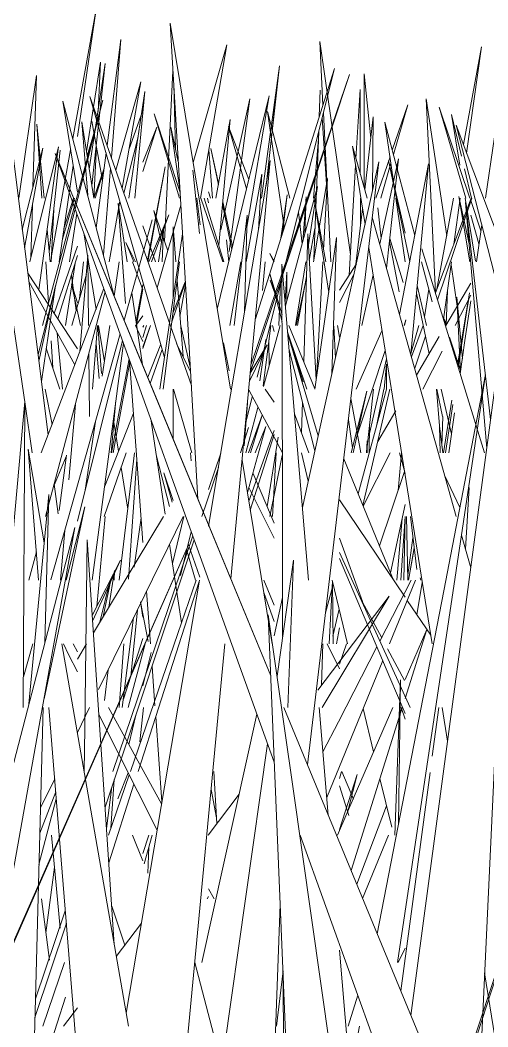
# Model space of a CAD drawing. Header units: millimetres. Extents: x -10020 to 20888, y -4665 to 12339.
# Drawn here: x 1894.21 to 1914.47, y 3072 to 3115.61 of the extents above; entities that cross this region are included whole.
import ezdxf

# ---------------------------------------------------------------- set-up
doc = ezdxf.new("R2010")
doc.units = ezdxf.units.MM
doc.layers.add('G-IMPT', color=8, linetype='Continuous', lineweight=9)

# ---------------------------------------------------------------- blocks, each defined once
blk = doc.blocks.new('Grass Array - 25_dwg-439225-West')
at = {"layer": 'G-IMPT'}
for p, q in [((1905.751, 3105.236), (1908.477, 3113.255)), ((1905.769, 3105.142), (1908.477, 3113.255)), ((1899.724, 3105.197), (1900.485, 3109.254)), ((1899.742, 3105.148), (1900.485, 3109.254)), ((1899.228, 3102.551), (1899.528, 3104.148)), ((1899.248, 3102.42), (1899.528, 3103.966))]:
    blk.add_line(p, q, dxfattribs=at)
blk = doc.blocks.new('Grass Array - 25_dwg-V17-West')
at = {"layer": 'G-IMPT'}
for p, q in [((1900.705, 3115.485), (1903.316, 3099.624)), ((1900.705, 3115.485), (1901.409, 3103.455)), ((1893.231, 3115.046), (1895.419, 3097.643)), ((1898.575, 3114.772), (1897.974, 3110.189)), ((1898.575, 3114.772), (1898.158, 3109.664)), ((1901.699, 3109.448), (1903.16, 3114.546)), ((1902.015, 3107.901), (1903.16, 3114.546)), ((1914.193, 3114.454), (1913.415, 3110.219)), ((1914.193, 3114.454), (1913.552, 3109.854)), ((1904.214, 3100.712), (1908.477, 3113.255)), ((1904.398, 3102.668), (1907.827, 3113.517)), ((1904.605, 3101.655), (1908.477, 3113.255)), ((1904.886, 3101.782), (1907.827, 3113.517)), ((1914.374, 3107.901), (1915.144, 3113.221)), ((1900.46, 3100.997), (1897.231, 3112.309)), ((1901.624, 3099.781), (1897.231, 3112.309)), ((1898.917, 3107.901), (1899.609, 3112.525)), ((1899.177, 3107.901), (1899.609, 3112.525)), ((1902.746, 3103.091), (1905.001, 3112.331)), ((1904.023, 3106.641), (1905.001, 3112.331)), ((1894.981, 3101.13), (1897.785, 3112.144)), ((1895.169, 3102.383), (1897.785, 3112.144)), ((1898.282, 3103.659), (1896.058, 3112.109)), ((1896.687, 3108.155), (1896.058, 3112.109)), ((1913.515, 3107.901), (1912.368, 3111.849)), ((1913.694, 3107.901), (1912.368, 3111.849)), ((1895.143, 3107.901), (1894.934, 3111.113)), ((1895.244, 3107.901), (1894.934, 3111.113)), ((1896.885, 3111.201), (1897.133, 3108.026)), ((1896.885, 3111.201), (1897.399, 3107.901)), ((1897.399, 3107.901), (1896.885, 3111.201)), ((1894.418, 3098.979), (1892.766, 3110.185)), ((1894.62, 3105.142), (1895.871, 3110.12)), ((1895.013, 3103.925), (1895.871, 3110.12)), ((1909.236, 3107.901), (1908.606, 3110.147)), ((1909.149, 3106.755), (1908.606, 3110.147)), ((1894.301, 3106.537), (1895.186, 3110.061)), ((1894.4, 3105.745), (1895.186, 3110.061)), ((1895.468, 3105.582), (1895.937, 3109.979)), ((1895.73, 3109.842), (1905.208, 3083.471)), ((1895.73, 3109.842), (1900.184, 3099.047)), ((1905.067, 3087.21), (1895.73, 3109.842)), ((1897.93, 3109.858), (1897.505, 3106.613)), ((1897.844, 3109.195), (1897.4, 3107.901)), ((1897.4, 3107.901), (1897.844, 3109.195)), ((1898.12, 3109.194), (1897.814, 3105.44)), ((1899.724, 3105.197), (1900.485, 3109.254)), ((1899.742, 3105.148), (1900.485, 3109.254)), ((1903.169, 3098.44), (1905.044, 3109.533)), ((1903.337, 3091.404), (1905.044, 3109.533)), ((1906.656, 3083.358), (1909.75, 3109.472)), ((1907.343, 3098.59), (1909.75, 3109.472)), ((1909.792, 3105.92), (1910.606, 3109.607)), ((1910.087, 3104.868), (1910.606, 3109.607)), ((1911.09, 3105.142), (1910.164, 3109.534)), ((1910.889, 3106.382), (1910.164, 3109.534)), ((1910.649, 3102.863), (1911.899, 3109.391)), ((1911.131, 3101.144), (1911.899, 3109.391)), ((1897.832, 3109.104), (1897.459, 3107.901)), ((1903.999, 3105.142), (1904.68, 3108.938)), ((1904.537, 3106.531), (1904.68, 3108.938)), ((1906.91, 3105.142), (1907.525, 3108.76)), ((1907.352, 3105.669), (1907.525, 3108.76)), ((1905.702, 3103.244), (1907.096, 3108.407)), ((1906.696, 3105.878), (1907.096, 3108.407)), ((1902.989, 3105.142), (1902.029, 3107.901)), ((1905.504, 3106.168), (1905.782, 3108.04)), ((1905.572, 3106.384), (1905.782, 3108.04)), ((1912.203, 3103.793), (1913.751, 3107.901)), ((1912.989, 3107.901), (1912.263, 3103.953)), ((1912.295, 3103.491), (1913.779, 3107.901)), ((1913.279, 3107.901), (1913.002, 3105.912)), ((1913.693, 3105.142), (1913.209, 3107.971)), ((1913.66, 3105.919), (1913.209, 3107.971)), ((1898.837, 3105.142), (1898.453, 3107.682)), ((1898.771, 3103.337), (1898.453, 3107.682)), ((1900.141, 3104.011), (1901.167, 3107.591)), ((1907.575, 3103.817), (1906.948, 3107.872)), ((1907.449, 3105.142), (1906.948, 3107.872)), ((1914.587, 3098.306), (1913.505, 3107.711)), ((1914.422, 3097.071), (1913.505, 3107.711)), ((1914.169, 3106.487), (1913.729, 3107.796)), ((1899.787, 3105.142), (1900.652, 3107.176)), ((1899.895, 3105.142), (1900.652, 3107.176)), ((1900.602, 3105.622), (1900.004, 3107.365)), ((1900.328, 3105.968), (1900.004, 3107.365)), ((1903.482, 3102.383), (1904.036, 3107.171)), ((1903.931, 3102.947), (1904.036, 3107.171)), ((1913.105, 3094.106), (1909.466, 3107.08)), ((1914.088, 3105.929), (1913.729, 3107.164)), ((1899.931, 3106.958), (1898.709, 3102.622)), ((1900.835, 3103.576), (1900.831, 3106.659)), ((1900.948, 3105.142), (1900.831, 3106.659)), ((1913.974, 3105.142), (1914.205, 3106.74)), ((1895.511, 3105.142), (1895.376, 3106.544)), ((1897.494, 3103.085), (1896.966, 3106.403)), ((1900.208, 3105.142), (1900.413, 3106.556)), ((1900.26, 3099.624), (1901.239, 3106.357)), ((1900.356, 3105.142), (1900.413, 3106.556)), ((1906.492, 3100.827), (1906.669, 3106.353)), ((1907.034, 3100.048), (1906.669, 3106.353)), ((1906.973, 3099.624), (1907.916, 3106.195)), ((1907.718, 3100.288), (1907.916, 3106.195)), ((1896.687, 3105.823), (1895.686, 3102.901)), ((1895.686, 3102.901), (1896.687, 3105.823)), ((1899.209, 3105.142), (1898.789, 3105.98)), ((1899.132, 3105.142), (1898.789, 3105.98)), ((1903.25, 3105.142), (1903.154, 3106.1)), ((1910.395, 3098.968), (1909.309, 3105.753)), ((1911.616, 3105.712), (1914.321, 3096.865)), ((1896.687, 3105.414), (1895.837, 3102.671)), ((1896.791, 3101.241), (1897.146, 3105.435)), ((1897.171, 3102.383), (1897.146, 3105.435)), ((1895.436, 3103.381), (1895.322, 3105.142)), ((1898.282, 3103.657), (1898.504, 3105.142)), ((1900.401, 3099.624), (1901.113, 3105.142)), ((1903.291, 3102.383), (1903.765, 3105.142)), ((1905.55, 3105.047), (1906.702, 3091.347)), ((1905.55, 3105.047), (1905.569, 3094.911)), ((1906.144, 3102.383), (1906.58, 3105.142)), ((1907.04, 3100.091), (1907.323, 3105.142)), ((1908.049, 3103.918), (1908.774, 3105.06)), ((1912.894, 3105.142), (1912.548, 3102.663)), ((1894.538, 3104.647), (1896.687, 3101.377)), ((1905.554, 3102.851), (1905.024, 3104.62)), ((1905.555, 3102.538), (1905.024, 3104.62)), ((1905.688, 3103.406), (1905.765, 3104.692)), ((1905.756, 3103.443), (1905.765, 3104.692)), ((1908.049, 3103.384), (1908.678, 3104.627)), ((1909.011, 3102.383), (1909.497, 3104.582)), ((1894.584, 3104.286), (1896.575, 3100.674)), ((1895.727, 3104.063), (1895.017, 3100.841)), ((1895.122, 3096.865), (1897.836, 3103.982)), ((1895.739, 3104.111), (1895.127, 3099.964)), ((1896.687, 3103.374), (1896.426, 3104.197)), ((1896.826, 3102.383), (1896.426, 3104.197)), ((1899.228, 3102.551), (1899.528, 3104.148)), ((1899.248, 3102.42), (1899.528, 3103.966)), ((1901.363, 3104.233), (1900.778, 3102.55)), ((1901.361, 3104.272), (1900.825, 3102.913)), ((1900.825, 3102.913), (1901.361, 3104.272)), ((1901.265, 3101.043), (1901.01, 3104.344)), ((1901.131, 3102.768), (1901.368, 3104.145)), ((1905.208, 3103.858), (1905.043, 3104.348)), ((1905.411, 3102.383), (1905.492, 3104.203)), ((1911.809, 3102.383), (1911.409, 3104.122)), ((1913.729, 3104.225), (1912.648, 3102.383)), ((1895.312, 3094.106), (1897.888, 3103.838)), ((1899.511, 3100.678), (1899.04, 3103.797)), ((1911.93, 3101.161), (1911.377, 3103.784)), ((1911.722, 3102.761), (1911.918, 3103.954)), ((1913.729, 3103.699), (1913.058, 3102.383)), ((1913.366, 3100.943), (1913.133, 3103.615)), ((1913.28, 3100.349), (1913.133, 3103.615)), ((1913.161, 3100.66), (1913.673, 3103.806)), ((1913.19, 3100.565), (1913.673, 3103.806)), ((1901.912, 3094.859), (1901.409, 3103.455)), ((1913.481, 3101.742), (1913.729, 3103.453)), ((1912.658, 3102.383), (1912.595, 3102.669)), ((1912.672, 3102.383), (1912.595, 3102.669)), ((1897.564, 3102.383), (1897.339, 3099.624)), ((1897.573, 3102.383), (1897.735, 3100.311)), ((1897.856, 3100.811), (1897.606, 3102.383)), ((1897.763, 3100.191), (1898.091, 3102.383)), ((1899.528, 3101.685), (1899.21, 3102.383)), ((1899.528, 3101.872), (1899.674, 3102.383)), ((1899.528, 3101.452), (1899.849, 3102.383)), ((1899.528, 3101.383), (1899.857, 3102.383)), ((1901.577, 3100.58), (1901.162, 3102.369)), ((1904.733, 3099.766), (1905.065, 3102.383)), ((1904.754, 3099.735), (1905.469, 3102.383)), ((1905.136, 3102.383), (1905.208, 3102.127)), ((1906.977, 3099.648), (1905.852, 3102.383)), ((1908.049, 3101.877), (1907.956, 3102.383)), ((1910.842, 3102.383), (1910.911, 3102.634)), ((1910.853, 3102.383), (1910.911, 3102.634)), ((1911.133, 3101.165), (1911.476, 3102.383)), ((1911.141, 3072.488), (1915.131, 3102.383)), ((1911.163, 3101.033), (1911.672, 3102.383)), ((1898.54, 3102.024), (1895.534, 3091.364)), ((1896.044, 3099.624), (1895.808, 3102.065)), ((1904.886, 3101.782), (1904.476, 3100.148)), ((1904.585, 3099.986), (1904.852, 3101.782)), ((1906.635, 3099.624), (1905.797, 3102.11)), ((1907.126, 3097.61), (1905.805, 3102.015)), ((1908.766, 3099.624), (1909.884, 3102.16)), ((1911.301, 3100.538), (1911.769, 3101.927)), ((1912.369, 3101.909), (1911.386, 3100.235)), ((1895.341, 3101.41), (1895.919, 3099.624)), ((1895.621, 3100.546), (1895.544, 3101.726)), ((1896.687, 3093.909), (1898.644, 3101.735)), ((1897.333, 3091.347), (1898.685, 3101.621)), ((1897.5, 3101.593), (1897.624, 3100.087)), ((1900.296, 3101.572), (1899.732, 3100.142)), ((1899.732, 3100.142), (1900.296, 3101.572)), ((1900.36, 3101.347), (1899.846, 3099.867)), ((1901.588, 3100.398), (1900.988, 3101.594)), ((1903.256, 3100.427), (1903.014, 3101.629)), ((1904.144, 3099.974), (1904.913, 3101.542)), ((1904.177, 3100.325), (1904.913, 3101.542)), ((1904.605, 3101.655), (1904.183, 3100.391)), ((1906.463, 3099.938), (1905.996, 3101.445)), ((1913.481, 3101.742), (1913.272, 3100.296)), ((1897.205, 3098.448), (1897.182, 3101.168)), ((1898.469, 3098.504), (1898.927, 3100.947)), ((1906.98, 3096.95), (1905.862, 3101.332)), ((1908.82, 3097.678), (1910.022, 3101.298)), ((1912.495, 3101.277), (1911.652, 3099.624)), ((1898.242, 3096.865), (1898.956, 3100.809)), ((1899.222, 3097.165), (1898.951, 3100.882)), ((1910.559, 3074.793), (1914.376, 3100.256)), ((1912.562, 3090.891), (1914.376, 3100.256)), ((1895.284, 3099.624), (1895.594, 3098.102)), ((1900.842, 3097.451), (1900.84, 3099.624)), ((1900.852, 3099.624), (1901.639, 3096.865)), ((1905.208, 3099.059), (1904.829, 3099.624)), ((1908.849, 3095.099), (1910.087, 3099.624)), ((1909.061, 3094.583), (1910.219, 3099.624)), ((1909.211, 3096.865), (1909.513, 3099.624)), ((1912.38, 3098.036), (1912.246, 3099.624)), ((1912.503, 3098.445), (1912.255, 3099.624)), ((1912.892, 3097.673), (1912.443, 3099.624)), ((1904.264, 3099.301), (1903.97, 3098.129)), ((1905.572, 3096.865), (1904.108, 3099.591)), ((1908.969, 3096.865), (1908.536, 3099.224)), ((1908.55, 3096.865), (1909.229, 3099.54)), ((1908.63, 3096.865), (1909.229, 3099.54)), ((1893.593, 3089.888), (1894.414, 3099.098)), ((1894.342, 3085.829), (1894.414, 3099.098)), ((1894.418, 3098.979), (1894.729, 3096.865)), ((1896.322, 3095.693), (1896.598, 3098.965)), ((1898.147, 3096.865), (1898.359, 3099.145)), ((1905.067, 3087.21), (1900.184, 3099.047)), ((1903.913, 3097.172), (1904.055, 3099.026)), ((1903.979, 3096.865), (1904.512, 3098.838)), ((1906.393, 3097.741), (1906.436, 3099.084)), ((1910.395, 3098.968), (1912.055, 3088.588)), ((1912.543, 3096.865), (1912.915, 3099.152)), ((1912.638, 3096.865), (1912.952, 3098.968)), ((1899.118, 3098.587), (1897.869, 3095.419)), ((1897.869, 3095.419), (1899.118, 3098.587)), ((1898.469, 3098.504), (1898.162, 3096.865)), ((1900.486, 3094.215), (1899.863, 3098.342)), ((1903.169, 3098.44), (1902.368, 3093.698)), ((1904.101, 3096.865), (1904.69, 3098.506)), ((1904.186, 3096.865), (1904.696, 3098.496)), ((1906.71, 3096.865), (1906.095, 3098.562)), ((1907.343, 3098.59), (1906.437, 3094.495)), ((1908.614, 3097.091), (1908.427, 3098.303)), ((1910.48, 3098.691), (1909.699, 3097.362)), ((1913.026, 3098.595), (1912.775, 3096.865)), ((1897.025, 3095.258), (1897.469, 3098.226)), ((1898.271, 3098.201), (1898.471, 3096.946)), ((1903.751, 3096.865), (1904.104, 3097.963)), ((1904.053, 3095.149), (1904.848, 3098.013)), ((1904.392, 3096.865), (1904.848, 3098.013)), ((1912.52, 3096.865), (1912.37, 3098.036)), ((1912.406, 3096.865), (1912.37, 3098.036)), ((1904.115, 3094.776), (1905.208, 3097.839)), ((1904.18, 3094.378), (1905.208, 3097.664)), ((1905.38, 3097.552), (1904.905, 3094.542)), ((1915.429, 3097.633), (1913.965, 3066.516)), ((1894.547, 3097.03), (1895.253, 3092.976)), ((1894.547, 3097.03), (1895.007, 3091.347)), ((1899.222, 3097.165), (1899.528, 3092.991)), ((1909.207, 3096.865), (1909.246, 3097.392)), ((1909.247, 3096.865), (1909.246, 3097.392)), ((1895.689, 3095.496), (1896.206, 3096.714)), ((1895.9, 3094.376), (1896.213, 3096.764)), ((1898.802, 3096.865), (1897.844, 3094.106)), ((1898.493, 3091.347), (1899.168, 3096.865)), ((1898.897, 3091.397), (1899.264, 3096.593)), ((1900.682, 3094.54), (1900.108, 3096.721)), ((1901.614, 3096.517), (1901.587, 3096.865)), ((1902.368, 3095.283), (1902.901, 3096.85)), ((1903.822, 3096.553), (1905.132, 3088.595)), ((1905.018, 3094.106), (1905.566, 3096.749)), ((1905.134, 3094.106), (1905.299, 3096.865)), ((1906.691, 3095.644), (1906.397, 3096.865)), ((1909.115, 3094.452), (1908.226, 3096.611)), ((1910.245, 3096.865), (1909.07, 3094.56)), ((1910.732, 3096.856), (1910.582, 3095.236)), ((1898.584, 3096.236), (1898.87, 3094.434)), ((1902.797, 3096.239), (1902.085, 3094.106)), ((1900.841, 3094.803), (1900.426, 3096.003)), ((1900.8, 3094.736), (1900.426, 3096.003)), ((1905.208, 3093.823), (1904.289, 3095.999)), ((1909.776, 3092.845), (1910.859, 3096.061)), ((1895.686, 3095.518), (1895.849, 3094.219)), ((1904.112, 3095.362), (1905.208, 3093.176)), ((1913.501, 3092.695), (1913.665, 3095.364)), ((1894.587, 3085.991), (1895.452, 3095.058)), ((1895.28, 3088.657), (1895.452, 3095.058)), ((1905.58, 3088.917), (1905.569, 3094.911)), ((1908.049, 3094.835), (1910.889, 3090.611)), ((1895.24, 3086.208), (1897.008, 3094.526)), ((1896.196, 3091.347), (1897.008, 3094.526)), ((1910.389, 3091.355), (1909.115, 3094.452)), ((1910.257, 3091.676), (1910.889, 3094.627)), ((1897.527, 3090.205), (1897.89, 3094.106)), ((1897.596, 3086.611), (1901.269, 3094.106)), ((1899.45, 3094.052), (1899.14, 3091.917)), ((1899.283, 3092.223), (1900.42, 3094.106)), ((1900.81, 3092.069), (1901.304, 3094.106)), ((1910.524, 3091.347), (1910.759, 3094.021)), ((1910.697, 3091.347), (1910.887, 3094.106)), ((1910.825, 3091.347), (1910.889, 3094.106)), ((1911.006, 3091.347), (1910.946, 3094.106)), ((1911.393, 3091.813), (1911.113, 3094.106)), ((1890.664, 3070.901), (1896.573, 3093.632)), ((1895.079, 3085.308), (1896.573, 3093.632)), ((1895.954, 3091.347), (1896.136, 3093.5)), ((1897.004, 3084.942), (1897.11, 3093.094)), ((1898.284, 3075.562), (1897.11, 3093.094)), ((1901.749, 3093.097), (1897.885, 3081.522)), ((1898.217, 3083.07), (1901.685, 3093.274)), ((1901.622, 3093.45), (1901.159, 3091.557)), ((1909.041, 3090.432), (1908.049, 3093.172)), ((1911.226, 3093.182), (1911.001, 3091.57)), ((1913.729, 3091.881), (1913.332, 3093.296)), ((1892.956, 3073.478), (1901.447, 3092.752)), ((1897.935, 3084.798), (1901.447, 3092.752)), ((1901.197, 3089.511), (1900.683, 3092.911)), ((1901.802, 3091.347), (1901.422, 3092.632)), ((1901.992, 3091.476), (1901.492, 3092.921)), ((1911.035, 3091.347), (1911.279, 3092.746)), ((1894.582, 3091.347), (1894.908, 3092.577)), ((1897.33, 3089.815), (1898.548, 3092.217)), ((1897.345, 3089.576), (1898.548, 3092.217)), ((1899.283, 3092.223), (1897.379, 3089.072)), ((1905.337, 3087.198), (1906.047, 3092.22)), ((1905.803, 3085.829), (1906.047, 3092.22)), ((1911.103, 3085.829), (1908.049, 3092.544)), ((1910.229, 3087.132), (1908.049, 3092.298)), ((1911.035, 3091.347), (1911.233, 3092.485)), ((1898.054, 3090.189), (1898.292, 3091.768)), ((1898.273, 3091.347), (1898.292, 3091.768)), ((1897.655, 3089.528), (1898.112, 3091.347)), ((1897.806, 3089.779), (1898.13, 3091.347)), ((1901.971, 3091.347), (1898.801, 3072.592)), ((1901.036, 3089.043), (1901.828, 3091.347)), ((1905.208, 3090.27), (1904.768, 3091.347)), ((1908.393, 3088.588), (1907.727, 3091.347)), ((1909.794, 3088.707), (1911.153, 3091.347)), ((1910.21, 3088.588), (1911.337, 3091.347)), ((1911.566, 3091.347), (1911.544, 3091.456)), ((1911.565, 3091.347), (1911.544, 3091.456)), ((1899.318, 3083.07), (1901.963, 3091.3)), ((1907.772, 3091.163), (1907.436, 3089.936)), ((1907.589, 3088.588), (1907.736, 3091.309)), ((1907.763, 3088.588), (1907.736, 3091.309)), ((1912.562, 3090.891), (1909.682, 3076.024)), ((1911.401, 3089.849), (1911.629, 3091.249)), ((1899.683, 3090.869), (1899.85, 3088.588)), ((1905.208, 3089.559), (1904.766, 3090.821)), ((1905.577, 3090.606), (1905.208, 3088.939)), ((1907.102, 3086.581), (1910.19, 3090.659)), ((1907.286, 3085.829), (1910.19, 3090.659)), ((1910.981, 3090.475), (1911.994, 3088.967)), ((1899.285, 3090.057), (1899.002, 3087.192)), ((1899.757, 3088.699), (1899.422, 3090.419)), ((1899.528, 3089.753), (1899.422, 3090.419)), ((1907.76, 3088.921), (1908.029, 3090.094)), ((1909.871, 3088.856), (1909.025, 3090.432)), ((1898.622, 3085.829), (1899.125, 3089.73)), ((1906.02, 3082.417), (1904.957, 3089.857)), ((1906.698, 3048), (1904.957, 3089.857)), ((1907.915, 3088.588), (1908.049, 3089.283)), ((1910.889, 3086.229), (1911.826, 3089.208)), ((1910.889, 3087.056), (1911.826, 3089.208)), ((1898.682, 3086.197), (1899.528, 3088.828)), ((1901.036, 3089.043), (1898.981, 3083.07)), ((1894.751, 3088.588), (1894.349, 3087.162)), ((1896.017, 3088.588), (1898.898, 3072.034)), ((1896.305, 3088.139), (1896.079, 3088.588)), ((1896.687, 3088.254), (1896.503, 3088.588)), ((1897.087, 3088.588), (1896.687, 3087.927)), ((1898.698, 3088.588), (1898.504, 3085.829)), ((1899.627, 3088.588), (1898.885, 3085.829)), ((1899.296, 3048.487), (1903.072, 3088.588)), ((1907.328, 3088.588), (1907.268, 3086.8)), ((1907.508, 3088.588), (1908.049, 3087.51)), ((1907.995, 3085.212), (1909.668, 3088.462)), ((1908.049, 3087.718), (1908.342, 3088.588)), ((1910.866, 3087.003), (1910.126, 3088.382)), ((1896.305, 3088.139), (1896.687, 3087.379)), ((1899.528, 3086.777), (1899.877, 3088.217)), ((1907.492, 3081.936), (1909.917, 3087.872)), ((1897.857, 3086.141), (1898.02, 3087.474)), ((1899.92, 3087.62), (1900.045, 3085.913)), ((1910.229, 3087.132), (1910.889, 3085.569)), ((1910.441, 3080.311), (1910.684, 3087.035)), ((1910.607, 3080.799), (1910.684, 3087.035)), ((1913.145, 3069.275), (1919.022, 3087.081)), ((1895.204, 3085.829), (1894.241, 3049.962)), ((1897.238, 3063.757), (1895.453, 3085.829)), ((1896.687, 3084.755), (1897.213, 3085.829)), ((1900.334, 3081.663), (1898.029, 3085.829)), ((1899.392, 3084.353), (1899.546, 3085.829)), ((1920.365, 3050.131), (1905.637, 3085.829)), ((1920.95, 3048.711), (1905.637, 3085.829)), ((1907.165, 3085.829), (1907.556, 3081.177)), ((1908.546, 3078.779), (1910.763, 3085.829)), ((1908.681, 3081.986), (1910.355, 3085.829)), ((1909.52, 3083.912), (1909.067, 3085.791)), ((1910.709, 3085.829), (1910.889, 3085.334)), ((1912.06, 3083.725), (1912.343, 3085.829)), ((1912.496, 3085.829), (1912.728, 3084.38)), ((1895.079, 3085.308), (1890.22, 3058.239)), ((1897.616, 3085.532), (1900.14, 3080.515)), ((1898.911, 3084.234), (1899.232, 3085.558)), ((1900.08, 3085.441), (1900.349, 3081.753)), ((1904.46, 3085.554), (1902.079, 3074.793)), ((1907.995, 3085.212), (1907.326, 3083.912)), ((1897.935, 3084.798), (1892.969, 3073.552)), ((1897.004, 3084.942), (1896.98, 3083.07)), ((1904.922, 3084.266), (1899.842, 3048.331)), ((1902.733, 3080.813), (1902.601, 3083.07)), ((1908.049, 3082.76), (1908.126, 3083.07)), ((1908.645, 3081.859), (1908.15, 3083.07)), ((1895.088, 3081.49), (1895.703, 3082.745)), ((1898.93, 3082.921), (1898.032, 3080.311)), ((1898.283, 3082.716), (1898.135, 3080.609)), ((1898.885, 3083.01), (1898.437, 3081.883)), ((1908.049, 3080.547), (1908.807, 3082.93)), ((1908.424, 3081.396), (1908.807, 3082.93)), ((1910.305, 3080.656), (1909.798, 3082.76)), ((1910.696, 3073.566), (1911.966, 3083.019)), ((1895.058, 3080.394), (1895.748, 3082.188)), ((1897.947, 3080.597), (1898.18, 3082.406)), ((1898.046, 3079.113), (1899.137, 3082.508)), ((1902.719, 3081.056), (1902.479, 3082.287)), ((1906.02, 3082.417), (1910.978, 3047.722)), ((1908.442, 3081.16), (1908.049, 3082.443)), ((1895.022, 3079.034), (1895.773, 3081.874)), ((1902.353, 3080.311), (1903.69, 3082.077)), ((1908.681, 3081.986), (1907.952, 3080.311)), ((1908.791, 3078.184), (1910.083, 3081.579)), ((1895.946, 3076.279), (1895.568, 3080.311)), ((1899.528, 3079.198), (1899.076, 3080.311)), ((1899.528, 3079.506), (1899.779, 3080.311)), ((1899.584, 3079.059), (1899.931, 3080.311)), ((1906.344, 3080.311), (1917.957, 3048)), ((1909.046, 3077.567), (1910.165, 3080.311)), ((1916.732, 3080.04), (1913.231, 3069.275)), ((1899.745, 3078.662), (1899.785, 3079.784)), ((1895.322, 3076.068), (1895.698, 3078.925)), ((1902.608, 3077.552), (1902.368, 3077.986)), ((1895.128, 3077.552), (1895.474, 3074.897)), ((1902.368, 3077.649), (1902.31, 3077.552)), ((1894.865, 3073.211), (1896.164, 3077.033)), ((1898.172, 3077.228), (1898.745, 3075.547)), ((1904.363, 3048), (1905.479, 3077.306)), ((1896.208, 3076.497), (1894.844, 3072.411)), ((1898.372, 3075.055), (1899.46, 3076.491)), ((1908.049, 3075.316), (1908.501, 3069.928)), ((1910.581, 3074.793), (1910.889, 3075.413)), ((1896.134, 3074.793), (1895.185, 3072.034)), ((1902.951, 3070.323), (1901.774, 3074.793)), ((1905.315, 3072.034), (1905.599, 3074.428)), ((1914.333, 3074.344), (1916.84, 3058.673)), ((1905.631, 3060.998), (1905.607, 3074.23)), ((1894.885, 3069.275), (1896.175, 3073.291)), ((1908.839, 3073.37), (1908.423, 3072.034)), ((1896.084, 3072.034), (1896.687, 3072.83)), ((1908.909, 3072.034), (1908.1, 3067.859))]:
    blk.add_line(p, q, dxfattribs=at)
blk = doc.blocks.new('Grass Array - Grass Array-439229-West')
for name in ['Grass Array - 25_dwg-V17-West', 'Grass Array - 25_dwg-439225-West']:
    blk.add_blockref(name, (0, 0))
blk = doc.blocks.new('Grass Array - Grass Array-V20-West')
blk.add_blockref('Grass Array - 25_dwg-439225-West', (0, 0))
blk.add_blockref('Grass Array - 25_dwg-439225-West', (0, 0))
blk = doc.blocks.new('Grass Array - 25_dwg-V24-West')
at = {"layer": 'G-IMPT'}
for p, q in [((1917.224, 3100.053), (1913.099, 3111.062)), ((1917.926, 3092.211), (1913.099, 3111.062)), ((1913.261, 3094.499), (1912.61, 3095.873))]:
    blk.add_line(p, q, dxfattribs=at)
blk = doc.blocks.new('Grass Array - Grass Array-V25-West')
blk.add_blockref('Grass Array - 25_dwg-V24-West', (0, 0))
blk = doc.blocks.new('Grass Array - 25_dwg-V28-West')
at = {"layer": 'G-IMPT'}
for p, q in [((1907.717, 3111.018), (1908.477, 3113.255)), ((1907.721, 3110.989), (1908.477, 3113.255)), ((1899.838, 3105.804), (1900.485, 3109.254)), ((1899.853, 3105.762), (1900.485, 3109.254)), ((1906.216, 3106.603), (1906.657, 3107.901)), ((1906.234, 3106.534), (1906.69, 3107.901))]:
    blk.add_line(p, q, dxfattribs=at)
blk = doc.blocks.new('Grass Array - 25_dwg-V29-West')
at = {"layer": 'G-IMPT'}
for p, q in [((1907.717, 3111.018), (1908.477, 3113.255)), ((1907.721, 3110.989), (1908.477, 3113.255)), ((1925.356, 3110.855), (1925.642, 3113.419)), ((1899.838, 3105.804), (1900.485, 3109.254)), ((1899.853, 3105.762), (1900.485, 3109.254)), ((1906.216, 3106.603), (1907.08, 3109.146)), ((1906.234, 3106.534), (1907.077, 3109.061)), ((1922.204, 3106.366), (1921.919, 3109.119)), ((1922.235, 3106.745), (1922.091, 3107.901))]:
    blk.add_line(p, q, dxfattribs=at)
blk = doc.blocks.new('Grass Array - 25_dwg-V30-West')
at = {"layer": 'G-IMPT'}
for p, q in [((1905.751, 3105.236), (1908.477, 3113.255)), ((1905.769, 3105.142), (1908.477, 3113.255)), ((1899.724, 3105.197), (1900.485, 3109.254)), ((1899.742, 3105.148), (1900.485, 3109.254)), ((1899.228, 3102.551), (1899.528, 3104.148)), ((1899.248, 3102.42), (1899.528, 3103.966))]:
    blk.add_line(p, q, dxfattribs=at)
blk = doc.blocks.new('Grass Array - Grass Array-440235-West')
for name in ['Grass Array - 25_dwg-V30-West', 'Grass Array - 25_dwg-439225-West', 'Grass Array - 25_dwg-439225-West', 'Grass Array - 25_dwg-439225-West', 'Grass Array - 25_dwg-439225-West', 'Grass Array - 25_dwg-439225-West', 'Grass Array - 25_dwg-439225-West', 'Grass Array - 25_dwg-V28-West', 'Grass Array - 25_dwg-V28-West', 'Grass Array - 25_dwg-V29-West']:
    blk.add_blockref(name, (0, 0))
blk = doc.blocks.new('Grass Array - 25_dwg-V48-West')
at = {"layer": 'G-IMPT'}
for p, q in [((1897.494, 3116.092), (1896.484, 3110.49)), ((1896.484, 3110.49), (1897.494, 3116.092)), ((1897.494, 3116.092), (1896.687, 3110.574)), ((1908.514, 3105.454), (1907.191, 3114.687)), ((1907.327, 3111.936), (1907.191, 3114.687)), ((1897.083, 3109.93), (1897.681, 3113.79)), ((1897.203, 3109.158), (1897.896, 3113.73)), ((1897.314, 3108.445), (1897.896, 3113.73)), ((1897.581, 3111.65), (1897.681, 3113.79)), ((1905.438, 3113.627), (1904.67, 3107.901)), ((1904.862, 3108.454), (1905.438, 3113.627)), ((1894.147, 3107.901), (1894.918, 3113.221)), ((1894.762, 3108.373), (1894.918, 3113.221)), ((1900.466, 3106.019), (1900.82, 3113.419)), ((1909.399, 3110.502), (1909.11, 3113.292)), ((1909.11, 3108.35), (1909.11, 3113.292)), ((1898.353, 3109.109), (1899.441, 3112.94)), ((1898.626, 3108.331), (1899.441, 3112.94)), ((1900.944, 3110.009), (1900.859, 3112.856)), ((1907.168, 3111.435), (1907.213, 3112.581)), ((1908.757, 3109.61), (1908.932, 3112.613)), ((1908.945, 3108.941), (1908.932, 3112.613)), ((1902.902, 3106.533), (1904.156, 3112.204)), ((1903.26, 3105.596), (1904.156, 3112.204)), ((1911.01, 3111.951), (1910.332, 3109.978)), ((1910.332, 3109.978), (1911.01, 3111.951)), ((1911.01, 3111.951), (1910.381, 3109.79)), ((1912.205, 3103.798), (1911.806, 3112.205)), ((1912.689, 3106.27), (1911.806, 3112.205)), ((1897.114, 3109.731), (1897.651, 3111.53)), ((1898.919, 3109.989), (1899.528, 3111.698)), ((1900.01, 3111.557), (1901.118, 3107.901)), ((1900.01, 3111.557), (1901.134, 3108.147)), ((1901.134, 3108.147), (1900.01, 3111.557)), ((1905.885, 3107.901), (1904.925, 3111.654)), ((1905.65, 3106.631), (1904.925, 3111.654)), ((1907.482, 3108.506), (1907.292, 3111.383)), ((1907.663, 3105.142), (1907.344, 3111.591)), ((1909.136, 3108.258), (1909.507, 3111.424)), ((1909.469, 3108.201), (1909.507, 3111.424)), ((1913.251, 3109.329), (1912.894, 3111.52)), ((1913.324, 3109.725), (1912.894, 3111.52)), ((1897.316, 3111.234), (1897.774, 3108.665)), ((1899.528, 3109.062), (1900.128, 3110.97)), ((1899.528, 3109.455), (1900.128, 3110.97)), ((1901.056, 3109.48), (1900.739, 3110.977)), ((1901.127, 3108.266), (1900.739, 3110.977)), ((1902.691, 3107.901), (1903.305, 3111.304)), ((1902.815, 3105.858), (1903.305, 3111.304)), ((1903.238, 3111.005), (1904.119, 3108.716)), ((1903.238, 3111.005), (1904.018, 3108.304)), ((1911.303, 3106.278), (1910.014, 3111.189)), ((1910.387, 3108.616), (1910.014, 3111.189)), ((1898.699, 3108.121), (1899.315, 3110.563)), ((1906.931, 3105.268), (1907.144, 3110.792)), ((1897.406, 3107.901), (1897.511, 3110.143)), ((1906.913, 3107.901), (1907.131, 3110.47)), ((1896.395, 3109.994), (1895.568, 3105.41)), ((1895.568, 3105.41), (1896.395, 3109.994)), ((1902.548, 3107.901), (1902.376, 3109.996)), ((1902.795, 3108.477), (1902.468, 3110.052)), ((1902.806, 3108.538), (1902.468, 3110.052)), ((1910.232, 3109.686), (1909.618, 3107.901)), ((1909.618, 3107.901), (1910.232, 3109.686)), ((1896.503, 3109.314), (1895.893, 3105.142)), ((1908.462, 3104.569), (1908.74, 3109.314)), ((1910.271, 3109.413), (1909.831, 3107.901)), ((1913.762, 3107.901), (1913.457, 3109.173)), ((1896.036, 3106.118), (1896.568, 3107.901)), ((1896.104, 3106.585), (1896.516, 3107.901)), ((1903.037, 3105.142), (1902.182, 3107.901)), ((1902.32, 3107.901), (1902.368, 3107.7)), ((1902.368, 3107.7), (1902.32, 3107.901)), ((1902.368, 3108.178), (1902.458, 3107.901)), ((1906.45, 3106.015), (1906.602, 3107.956)), ((1906.541, 3106.352), (1906.602, 3107.956)), ((1908.952, 3106.69), (1908.948, 3107.901)), ((1910.891, 3105.142), (1910.491, 3107.901)), ((1913.93, 3105.173), (1913.485, 3107.901)), ((1894.663, 3105.316), (1894.737, 3107.594)), ((1898.062, 3105.142), (1898.526, 3107.77)), ((1903.377, 3105.679), (1902.974, 3107.62)), ((1903.413, 3105.824), (1902.985, 3107.74)), ((1909.847, 3106.17), (1909.711, 3107.488)), ((1895.556, 3105.142), (1895.662, 3107.395)), ((1896.341, 3105.142), (1896.666, 3107.238)), ((1906.424, 3105.917), (1906.266, 3107.291)), ((1908.758, 3105.036), (1909.04, 3107.437)), ((1900.068, 3105.142), (1899.528, 3106.7)), ((1906.982, 3106.588), (1906.735, 3105.206)), ((1910.806, 3104.252), (1910.228, 3106.152)), ((1910.624, 3103.84), (1910.214, 3106.027)), ((1905.024, 3105.503), (1905.194, 3105.142)), ((1905.024, 3105.503), (1905.208, 3105.176)), ((1905.208, 3105.176), (1905.024, 3105.503)), ((1896.176, 3102.383), (1896.585, 3105.084)), ((1896.775, 3103.554), (1896.95, 3105.142)), ((1899.528, 3103.923), (1899.08, 3105.142)), ((1904.706, 3103.9), (1904.824, 3105.142)), ((1912.057, 3103.405), (1911.601, 3105.142)), ((1913.143, 3103.226), (1912.876, 3105.014)), ((1896.629, 3103.04), (1896.426, 3104.571)), ((1896.442, 3102.383), (1897.076, 3104.615)), ((1906.169, 3102.383), (1906.608, 3104.455)), ((1906.61, 3104.501), (1906.231, 3102.383)), ((1912.719, 3103.888), (1912.667, 3102.417)), ((1913.447, 3102.383), (1913.647, 3103.538)), ((1899.225, 3102.383), (1899.528, 3102.8)), ((1899.528, 3102.317), (1899.567, 3102.383)), ((1907.869, 3100.969), (1907.8, 3102.355)), ((1913.274, 3100.474), (1912.807, 3101.884)), ((1904.997, 3100.635), (1904.987, 3101.766)), ((1909.344, 3097.709), (1910.078, 3100.945)), ((1909.984, 3099.624), (1910.079, 3100.708)), ((1910.077, 3099.624), (1910.079, 3100.708)), ((1909.651, 3098.03), (1909.969, 3099.624)), ((1912.527, 3098.445), (1912.482, 3097.16)), ((1909.349, 3098.123), (1909.334, 3096.872)), ((1910.889, 3095.973), (1910.65, 3096.865))]:
    blk.add_line(p, q, dxfattribs=at)
blk = doc.blocks.new('Grass Array - Grass Array-V49-West')
for name, p in [('Grass Array - 25_dwg-V48-West', (0, 0)), ('Grass Array - 25_dwg-V29-West', (-20.226, 0)), ('Grass Array - 25_dwg-V29-West', (-20.226, 0)), ('Grass Array - 25_dwg-V29-West', (-20.226, 0))]:
    blk.add_blockref(name, p)

msp = doc.modelspace()

# ---------------------------------------------------------------- block references
for name in ['Grass Array - Grass Array-439229-West', 'Grass Array - Grass Array-V49-West', 'Grass Array - Grass Array-V25-West', 'Grass Array - Grass Array-V20-West', 'Grass Array - Grass Array-440235-West']:
    msp.add_blockref(name, (0, 0))

doc.saveas('drawing.dxf')
